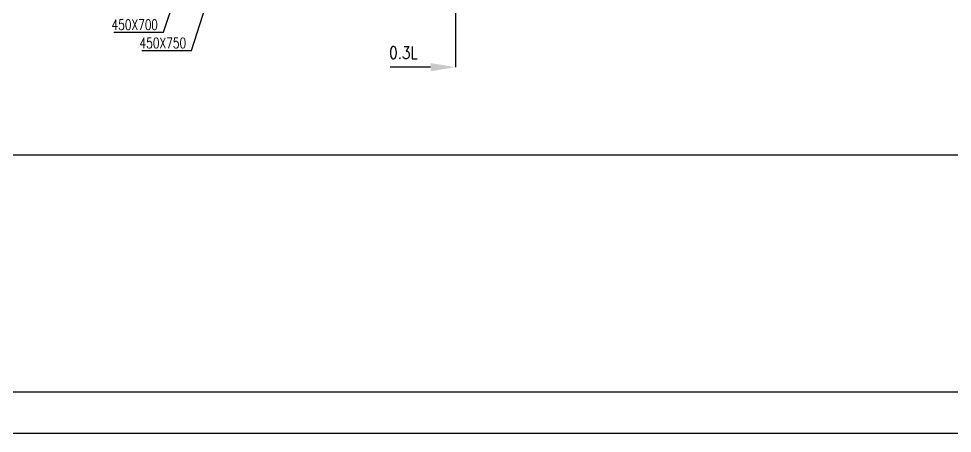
# Model space of a CAD drawing. Extents: x 373818 to 564480, y 322172 to 634257.
# Drawn here: x 444682 to 467232, y 322272 to 332288 of the extents above; entities that cross this region are included whole.
import ezdxf
from ezdxf.enums import TextEntityAlignment as Align

# ---------------------------------------------------------------- set-up
doc = ezdxf.new("R2010")
doc.units = 0
doc.header["$LTSCALE"] = 40
doc.header["$MEASUREMENT"] = 0
doc.layers.get('0').update_dxf_attribs({"linetype": 'CONTINUOUS'})
doc.layers.add('BT_ENG', color=7, linetype='CONTINUOUS')
doc.layers.add('C-CON', color=4, linetype='CONTINUOUS')
doc.styles.add('ROMANS', font='romans.shx', dxfattribs={"width": 0.75, "height": 250, "bigfont": 'hzdx.shx'})

msp = doc.modelspace()

# ---------------------------------------------------------------- linework, layer by layer
for p, q in [((455229.2961420272, 333064.7187109825), (455229.2961420271, 331115.7187109825)), ((515339.996142027, 328991.1308083545), (440339.9961420269, 328991.1308083544))]:
    msp.add_line(p, q)
at = {"color": 0, "linetype": 'ByBlock'}
msp.add_line((454629.2961420271, 331115.7187109825), (453650.9186810631, 331115.7187109825), dxfattribs=at)
at = {"color": 2}
msp.add_line((418280.0053250678, 323271.5503269851), (563380.0053250678, 323271.5503269881), dxfattribs=at)
at = {"color": 0, "linetype": 'ByBlock'}
msp.add_solid([(454629.2961420271, 331215.7187109825), (454629.2961420271, 331015.7187109825), (455229.2961420271, 331115.7187109825)], dxfattribs=at)
at = {"layer": 'BT_ENG'}
msp.add_line((415780.0053250678, 322271.5503269881), (564380.0053250678, 322271.5503269881), dxfattribs=at)
at = {"layer": 'C-CON'}
for p, q in [((448177.2690877224, 331960.7360274293), (448964.9961420267, 334294.2324187887)), ((448857.2690877224, 331520.7360274293), (449714.9961420265, 334228.506842571)), ((446978.0753015591, 331960.7360274293), (448177.2690877224, 331960.7360274293)), ((447658.0753015591, 331520.7360274293), (448857.2690877224, 331520.7360274293))]:
    msp.add_line(p, q, dxfattribs=at)

# ---------------------------------------------------------------- texts
at = {"style": 'ROMANS', "width": 0.75}
for s, p in [('450X700', (446922.0178542431, 332015.0600113334)), ('450X750', (447602.0178542431, 331575.0600113334))]:
    msp.add_text(s, height=250, dxfattribs=at).set_placement(p)
at = {"style": 'ROMANS', "width": 0.8}
msp.add_text('0.3L', height=300, dxfattribs=at).set_placement((453973.9961420271, 331466.2187109825), align=Align.MIDDLE)

doc.saveas('drawing.dxf')
